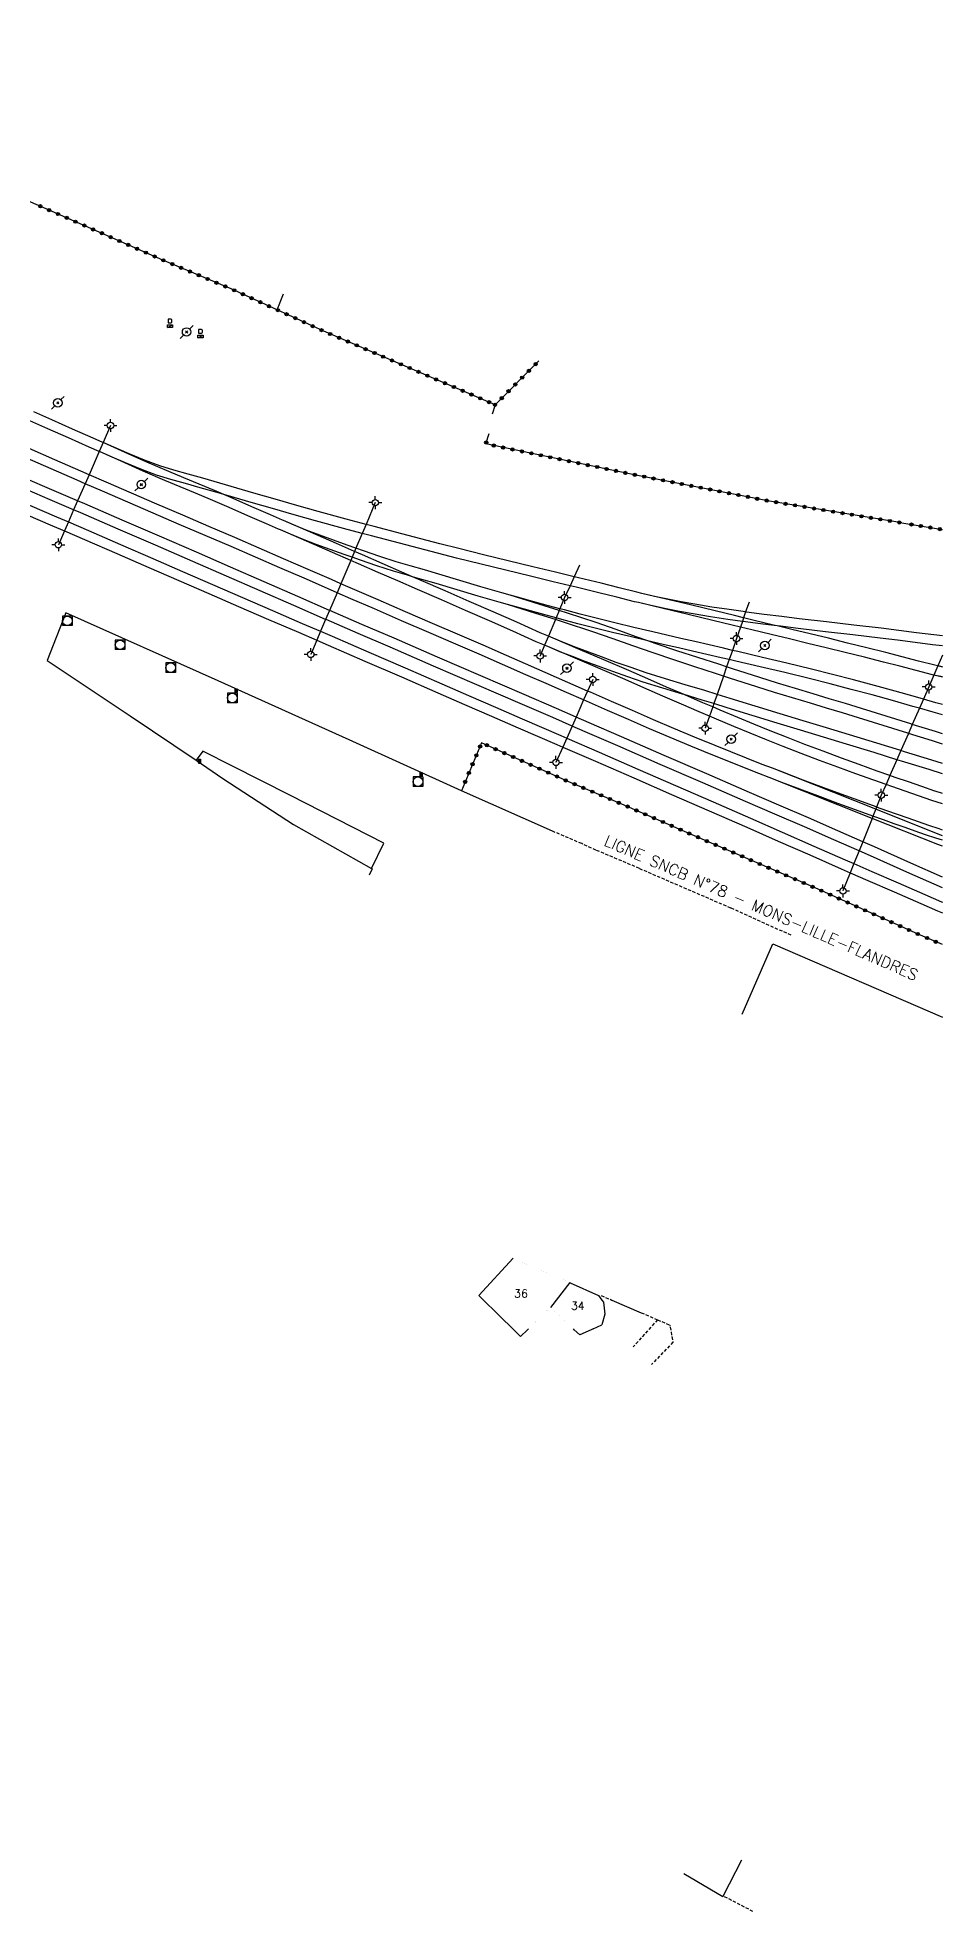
# Model space of a CAD drawing. Header units: millimetres. Extents: x 80000 to 81000, y 145000 to 146000.
# Drawn here: x 80858.6 to 81000, y 145080 to 145372.8 of the extents above; entities that cross this region are included whole.
import ezdxf
from ezdxf.enums import TextEntityAlignment as Align

# ---------------------------------------------------------------- set-up
doc = ezdxf.new("R2010")
doc.units = ezdxf.units.MM
doc.linetypes.add('DASHED', pattern=[0.75, 0.5, -0.25])
doc.layers.get('0').update_dxf_attribs({"linetype": 'CONTINUOUS'})
for name, color, linetype in [('W0006', 2, 'CONTINUOUS'), ('W0014', 7, 'CONTINUOUS'), ('W0017', 7, 'CONTINUOUS'), ('W0101', 7, 'CONTINUOUS'), ('W0104', 1, 'CONTINUOUS'), ('W0112', 1, 'DASHED'), ('W0323', 7, 'CONTINUOUS'), ('W0401', 7, 'CONTINUOUS'), ('W0420', 7, 'CONTINUOUS'), ('W0438', 7, 'CONTINUOUS'), ('W0473', 7, 'CONTINUOUS'), ('W0610', 7, 'CONTINUOUS'), ('W0611', 7, 'CONTINUOUS'), ('W0700', 7, 'CONTINUOUS'), ('W0989', 7, 'CONTINUOUS'), ('W0991', 7, 'CONTINUOUS'), ('W1102', 7, 'CONTINUOUS')]:
    doc.layers.add(name, color=color, linetype=linetype)
doc.styles.get("Standard").update_dxf_attribs({"font": 'romans.shx', "width": 0.85})

# ---------------------------------------------------------------- blocks, each defined once
blk = doc.blocks.new('T610')
for p, q in [((-0.500001, 0), (-1.000002, 0)), ((0, 0.500001), (0, 1.000002)), ((0.500001, 0), (1.000002, 0)), ((0, -0.500001), (0, -1.000002))]:
    blk.add_line(p, q)
blk.add_ellipse((0, 0), major_axis=(-0.353554, 0.353554), ratio=1, start_param=3.926990817, end_param=10.2101761242)
blk = doc.blocks.new('T473')
for p, q in [((-0.166667, 0.166667), (0.166667, -0.166667)), ((-0.166667, -0.166667), (0.166667, 0.166667)), ((0.500001, 0.500001), (1.000002, 1.000002)), ((-1.000002, -1.000002), (-0.500001, -0.500001))]:
    blk.add_line(p, q)
blk.add_ellipse((0, 0), major_axis=(0.471405, 0.471405), ratio=1, start_param=5.4977871438, end_param=11.780972451)
blk = doc.blocks.new('croix')
for p, q in [((-3, 0), (3, 0)), ((0, -3), (0, 3))]:
    blk.add_line(p, q)
blk = doc.blocks.new('T818')
at = {"color": 16, "linetype": 'Continuous', "xscale": 0.0001666666666666667, "yscale": 0.0001666666666666667}
blk.add_blockref('croix', (0, 0), dxfattribs=at)
blk = doc.blocks.new('T438')
for p, q in [((-0.4, 0.2), (0.4, 0.2)), ((-0.4, -0.2), (-0.4, 0.2)), ((0.15, 1.1), (-0.3, 1.1)), ((-0.3, 1.1), (-0.3, 0.5)), ((-0.3, 0.5), (0.15, 0.5)), ((0.3, 0.65), (0.3, 0.95)), ((0.4, 0.2), (0.4, -0.2))]:
    blk.add_line(p, q)
at = {"flags": 128}
for points in [[(-0.4, -0.2), (0.4, 0.2)], [(0.4, -0.2), (-0.4, -0.2)]]:
    blk.add_lwpolyline(points, dxfattribs=at)
for centre, major_axis, start_param, end_param in [((0.15, 0.95), (0.106, -0.106), 0.785398, 2.356194), ((0.15, 0.65), (0.106, 0.106), 3.926991, 5.497787)]:
    blk.add_ellipse(centre, major_axis=major_axis, ratio=1, start_param=start_param, end_param=end_param)
blk = doc.blocks.new('T420')
for p, q in [((0.75, 0.75), (-0.75, 0.75)), ((-0.75, 0.75), (-0.75, -0.75)), ((0.75, 0.75), (0.75, -0.75)), ((0.75, -0.75), (-0.75, -0.75))]:
    blk.add_line(p, q)
blk.add_ellipse((0, 0), major_axis=(-0.53, 0.53), ratio=1, start_param=3.926991, end_param=10.210176)
blk = doc.blocks.new('T401')
for p, q in [((-0.3, 0.3), (0, 0.3)), ((-0.3, -0.25), (-0.3, 0.3)), ((-0.3, 0.15), (0, 0.15)), ((-0.3, 0), (0, 0)), ((0, 0.3), (0, -0.25)), ((-0.3, -0.15), (0, -0.15)), ((-0.3, -0.25), (-0.3, -0.3)), ((-0.3, -0.3), (0, -0.3)), ((0, -0.3), (0, -0.25))]:
    blk.add_line(p, q)
blk = doc.blocks.new('t323o')
at = {"color": 0, "linetype": 'Continuous'}
for radius in [0.25, 0.15]:
    blk.add_circle((0, 0), radius, dxfattribs=at)

msp = doc.modelspace()

# ---------------------------------------------------------------- linework, layer by layer
at = {"layer": 'W0006'}
msp.add_lwpolyline([(80910.79, 145242.92), (80912.73, 145246.89), (80898.15, 145254.3), (80884.42, 145261.25), (80883.39, 145259.83)], dxfattribs=at)
at = {"layer": 'W0014'}
msp.add_lwpolyline([(80948.36, 145175.47), (80952.93, 145173.51)], dxfattribs=at)
at = {"layer": 'W0017'}
for points in [[(80896.05, 145330.19), (80897.04, 145332.73)], [(80939.08, 145248.74), (80924.84, 145255.07), (80907.29, 145263.04), (80886.81, 145272.24), (80863.05, 145282.85), (80860.1, 145275.41), (80873.08, 145266.78), (80883.39, 145259.83), (80887.58, 145257), (80898.62, 145249.8), (80910.79, 145242.92), (80910.91, 145242.85), (80910.42, 145241.87)]]:
    msp.add_lwpolyline(points, dxfattribs=at)
at = {"layer": 'W0101'}
for points in [[(80968.71, 145220.14), (80968.71, 145220.14), (80968.71, 145220.14), (80973.51, 145231.13), (81000, 145219.7)], [(80932.87, 145171), (80930.89, 145172.94), (80927.82, 145175.95), (80927.57, 145176.21), (80932.91, 145182.02)], [(80941.75, 145178.21), (80941.85, 145178.17), (80946.23, 145176.19)], [(80946.23, 145176.19), (80946.78, 145175.49), (80947.03, 145175.17), (80947.24, 145173.28), (80946.77, 145171.6)], [(80932.87, 145171), (80933.01, 145170.86), (80934.07, 145169.82), (80935.15, 145170.86), (80935.29, 145171)], [(80943.32, 145170.06), (80942.46, 145170.86), (80942.32, 145171)]]:
    msp.add_lwpolyline(points, dxfattribs=at)
at = {"layer": 'W0101', "const_width": 0.002}
for points in [[(80932.91, 145182.02), (80941.75, 145178.21)], [(80938.74, 145174.35), (80935.29, 145171)], [(80942.32, 145171), (80938.74, 145174.35)]]:
    msp.add_lwpolyline(points, dxfattribs=at)
at = {"layer": 'W0104'}
msp.add_lwpolyline([(80968.57, 145088), (80965.75, 145082.38), (80965.68, 145082.25), (80959.58, 145085.86), (80959.58, 145085.86)], dxfattribs=at)
at = {"layer": 'W0112'}
for points in [[(80952.64, 145242.93), (80945.85, 145245.8), (80945.85, 145245.8), (80943.63, 145246.81), (80939.08, 145248.74)], [(80952.64, 145242.93), (80966.95, 145236.75), (80976.33, 145232.52)], [(80946.67, 145176.19), (80948.36, 145175.47)], [(80952.93, 145173.51), (80955.47, 145172.41), (80957.39, 145171.59), (80957.43, 145171.39)], [(80955.47, 145172.41), (80954.55, 145171.39)], [(80954.43, 145171.25), (80951.69, 145168.2)], [(80957.45, 145171.25), (80957.89, 145168.89), (80954.52, 145165.4)], [(80970.39, 145079.95), (80965.75, 145082.38)]]:
    msp.add_lwpolyline(points, dxfattribs=at)
at = {"layer": 'W0323'}
for points in [[(80930.09, 145315.38), (80915.68, 145321.57), (80903.34, 145326.86), (80896.05, 145330.19), (80888.87, 145333.47), (80878.16, 145337.98), (80860.42, 145345.8), (80833.27, 145357.59), (80813.2, 145366.32), (80798.55, 145372.76)], [(80936.94, 145322.23), (80930.09, 145315.38), (80929.66, 145313.92)], [(80993.66, 145296.91), (80972.99, 145300.31), (80952.08, 145304.39), (80928.64, 145309.26), (80929.15, 145310.91)], [(80993.66, 145296.91), (81000, 145295.88)], [(80996.2, 145232.66), (80980.1, 145239.88), (80960.9, 145248.18), (80949.91, 145252.98), (80941.62, 145256.46), (80927.99, 145262.54), (80924.84, 145255.07)], [(81000, 145231.02), (80996.2, 145232.66)]]:
    msp.add_lwpolyline(points, dxfattribs=at)
at = {"layer": 'W0611'}
for points in [[(80870.01, 145312.13), (80868.84, 145309.47), (80868.23, 145308.07), (80866.65, 145304.45), (80866.03, 145303.04), (80864.86, 145300.37), (80864.25, 145298.96), (80863.42, 145297.07), (80862.81, 145295.67), (80861.86, 145293.5)], [(80911.38, 145300.08), (80909.94, 145296.68), (80909.33, 145295.26), (80908.35, 145292.96), (80908.14, 145292.47), (80907.75, 145291.55), (80907.54, 145291.06), (80906, 145287.42), (80905.4, 145286.01), (80904.22, 145283.25), (80903.62, 145281.84), (80902.83, 145279.98), (80902.23, 145278.57), (80901.29, 145276.36)], [(80943.29, 145290.33), (80942.45, 145288.51), (80941.8, 145287.09), (80940.96, 145285.27), (80940.22, 145283.5), (80940.1, 145283.23), (80939.62, 145282.08), (80939.51, 145281.81), (80938.42, 145279.21), (80937.83, 145277.8), (80937.13, 145276.12)], [(80969.77, 145284.53), (80969.24, 145283), (80968.93, 145282.09), (80968.73, 145281.52), (80968.43, 145280.64), (80967.81, 145278.84), (80967.17, 145277), (80966.66, 145275.55), (80966.27, 145274.42), (80965.76, 145272.98), (80964.77, 145270.13), (80964.27, 145268.68), (80964.09, 145268.17), (80963.58, 145266.72), (80962.92, 145264.83)], [(81000, 145276.27), (80999.26, 145274.57), (80999.26, 145274.56), (80998.64, 145273.14), (80997.84, 145271.28), (80997.01, 145269.38), (80996.39, 145267.96), (80995.28, 145265.44), (80994.67, 145264.03), (80993.49, 145261.33), (80992.87, 145259.92), (80991.78, 145257.45), (80991.17, 145256.04), (80990.44, 145254.38), (80989.7, 145252.52), (80989.56, 145252.17), (80989.13, 145251.1), (80988.99, 145250.75), (80987.53, 145247.1), (80986.96, 145245.68), (80986.16, 145243.68), (80985.59, 145242.26), (80984.45, 145239.41)], [(80945.35, 145272.45), (80944.55, 145270.65), (80943.93, 145269.25), (80942.75, 145266.58), (80942.13, 145265.18), (80941.29, 145263.27), (80940.67, 145261.88), (80939.61, 145259.5)]]:
    msp.add_lwpolyline(points, dxfattribs=at)
at = {"layer": 'W0700'}
for points in [[(80998.46, 145277.89), (80995.72, 145278.24), (80992.99, 145278.59), (80990.25, 145278.93), (80985.98, 145279.43), (80981.7, 145279.92), (80977.43, 145280.42), (80974.68, 145280.76), (80974.18, 145280.82), (80971.94, 145281.1), (80969.2, 145281.46), (80968.73, 145281.52), (80966.47, 145281.84), (80963.74, 145282.25), (80961.02, 145282.7), (80958.91, 145283.08), (80956.8, 145283.5), (80954.69, 145283.94), (80952.48, 145284.46), (80951.9, 145284.59), (80949.11, 145285.3), (80946.32, 145286.01), (80942.75, 145286.86), (80941.8, 145287.09), (80939.18, 145287.71), (80935.61, 145288.57), (80931.76, 145289.52), (80927.91, 145290.47), (80924.06, 145291.43), (80921.09, 145292.19), (80918.12, 145292.95), (80915.16, 145293.73), (80910.79, 145294.87), (80909.33, 145295.26), (80906.42, 145296.04), (80902.06, 145297.23), (80898.7, 145298.17), (80895.33, 145299.14), (80891.97, 145300.11), (80889.32, 145300.88), (80887.7, 145301.35), (80886.67, 145301.65), (80884.01, 145302.42), (80881.74, 145303.05), (80879.46, 145303.69), (80877.2, 145304.39), (80874.75, 145305.31), (80872.33, 145306.32), (80869.91, 145307.35), (80868.27, 145308.06), (80868.23, 145308.07), (80866.68, 145308.75), (80863.46, 145310.19), (80860.23, 145311.62), (80857.4, 145312.84)], [(80998.64, 145279.41), (80995.91, 145279.76), (80993.18, 145280.11), (80990.43, 145280.45), (80986.15, 145280.95), (80981.88, 145281.44), (80977.61, 145281.94), (80974.87, 145282.27), (80972.13, 145282.61), (80969.4, 145282.98), (80969.24, 145283), (80966.69, 145283.36), (80963.98, 145283.76), (80961.28, 145284.21), (80959.19, 145284.59), (80957.1, 145285), (80955.02, 145285.43), (80953.03, 145285.9), (80952.26, 145286.08), (80949.49, 145286.79), (80946.69, 145287.49), (80943.11, 145288.35), (80942.45, 145288.51), (80939.54, 145289.2), (80935.97, 145290.06), (80932.12, 145291), (80928.28, 145291.95), (80924.44, 145292.91), (80921.47, 145293.67), (80918.51, 145294.43), (80915.55, 145295.2), (80911.18, 145296.35), (80909.94, 145296.68), (80906.82, 145297.52), (80902.47, 145298.7), (80899.11, 145299.65), (80895.76, 145300.61), (80892.4, 145301.58), (80889.75, 145302.35), (80887.09, 145303.12), (80884.43, 145303.89), (80882.15, 145304.53), (80879.89, 145305.16), (80877.7, 145305.84), (80875.31, 145306.73), (80872.92, 145307.73), (80870.52, 145308.75), (80868.84, 145309.47), (80868.82, 145309.49), (80867.29, 145310.15), (80864.08, 145311.58), (80860.84, 145313.02), (80858.01, 145314.25)], [(80998.98, 145268.82), (80997.01, 145269.38), (80995.79, 145269.73), (80992.6, 145270.63), (80989.39, 145271.52), (80986.11, 145272.39), (80982.82, 145273.24), (80979.53, 145274.08), (80975.7, 145275.01), (80971.86, 145275.91), (80968.03, 145276.8), (80967.17, 145277), (80965.78, 145277.32), (80963.53, 145277.84), (80961.29, 145278.36), (80959.1, 145278.86), (80956.92, 145279.38), (80954.73, 145279.89), (80951.78, 145280.59), (80948.82, 145281.29), (80945.88, 145282.02), (80943.41, 145282.66), (80940.93, 145283.31), (80940.22, 145283.5), (80938.45, 145283.97), (80936.01, 145284.64), (80933.58, 145285.3), (80932.45, 145285.62), (80931.16, 145285.99), (80927.88, 145286.95), (80924.6, 145287.94), (80921.3, 145288.92), (80919.06, 145289.57), (80916.84, 145290.2), (80914.65, 145290.85), (80912.1, 145291.67), (80909.55, 145292.54), (80908.35, 145292.96), (80907, 145293.43), (80904.84, 145294.2), (80902.69, 145294.99), (80900.56, 145295.8), (80898.71, 145296.56), (80897.05, 145297.27), (80896.86, 145297.36), (80895, 145298.16), (80892.09, 145299.42), (80889.18, 145300.71), (80887.7, 145301.35), (80886.24, 145301.98), (80883.85, 145302.98), (80881.48, 145303.95), (80879.12, 145304.94), (80875.71, 145306.42), (80872.3, 145307.94), (80868.84, 145309.47), (80868.82, 145309.49)], [(80998.96, 145247.64), (80997.35, 145248.2), (80995.74, 145248.76), (80994.14, 145249.32), (80992.46, 145249.91), (80990.79, 145250.51), (80989.13, 145251.1), (80989.11, 145251.11), (80986.38, 145252.1), (80983.64, 145253.09), (80980.92, 145254.1), (80977.7, 145255.3), (80974.49, 145256.52), (80972.91, 145257.13), (80971.28, 145257.76), (80968.81, 145258.74), (80966.34, 145259.72), (80963.88, 145260.72), (80960.66, 145262.05), (80957.45, 145263.39), (80954.24, 145264.76), (80950.95, 145266.18), (80947.67, 145267.61), (80944.39, 145269.05), (80943.93, 145269.25), (80941.23, 145270.43), (80938.07, 145271.81), (80934.92, 145273.18), (80931.27, 145274.78), (80927.62, 145276.39), (80923.97, 145277.98), (80919.73, 145279.81), (80915.48, 145281.64), (80911.24, 145283.47), (80907.58, 145285.06), (80905.4, 145286.01), (80903.92, 145286.66), (80900.26, 145288.26), (80896.45, 145289.91), (80892.65, 145291.57), (80888.85, 145293.21), (80884.79, 145294.96), (80880.73, 145296.69), (80876.66, 145298.44), (80872.7, 145300.15), (80868.74, 145301.87), (80866.03, 145303.04), (80864.78, 145303.59), (80860.72, 145305.36), (80856.67, 145307.13)], [(80999.46, 145249.09), (80997.85, 145249.65), (80996.25, 145250.2), (80994.65, 145250.76), (80992.97, 145251.36), (80991.3, 145251.95), (80989.7, 145252.52), (80989.63, 145252.55), (80986.9, 145253.54), (80984.17, 145254.53), (80981.45, 145255.53), (80978.24, 145256.73), (80975.04, 145257.95), (80973.45, 145258.57), (80971.84, 145259.19), (80969.38, 145260.16), (80966.91, 145261.14), (80964.46, 145262.14), (80961.25, 145263.46), (80958.04, 145264.8), (80954.84, 145266.16), (80951.56, 145267.58), (80948.28, 145269.01), (80945, 145270.45), (80944.55, 145270.65), (80934.85, 145274.89), (80931.88, 145276.18), (80928.23, 145277.79), (80924.57, 145279.38), (80920.33, 145281.22), (80916.09, 145283.04), (80911.85, 145284.87), (80908.19, 145286.46), (80906, 145287.42), (80904.53, 145288.06), (80900.87, 145289.66), (80897.06, 145291.32), (80893.26, 145292.97), (80889.45, 145294.62), (80885.39, 145296.36), (80881.33, 145298.1), (80877.27, 145299.84), (80873.31, 145301.55), (80869.35, 145303.27), (80866.65, 145304.45), (80865.39, 145304.99), (80861.33, 145306.76), (80857.28, 145308.53)], [(80998.56, 145267.35), (80996.39, 145267.96), (80995.37, 145268.25), (80992.18, 145269.16), (80988.99, 145270.04), (80985.72, 145270.91), (80982.44, 145271.76), (80979.16, 145272.59), (80975.34, 145273.52), (80971.51, 145274.42), (80967.69, 145275.31), (80966.66, 145275.55), (80965.44, 145275.83), (80963.19, 145276.35), (80960.94, 145276.87), (80958.76, 145277.38), (80956.57, 145277.89), (80954.38, 145278.4), (80953.97, 145278.5), (80951.42, 145279.1), (80948.46, 145279.8), (80945.51, 145280.54), (80943.02, 145281.17), (80940.54, 145281.83), (80939.62, 145282.08), (80938.05, 145282.5), (80935.61, 145283.16), (80933.17, 145283.83), (80932.02, 145284.15), (80930.73, 145284.52), (80927.44, 145285.48), (80924.15, 145286.47), (80920.87, 145287.46), (80918.64, 145288.09), (80917.18, 145288.51), (80916.41, 145288.73), (80914.2, 145289.39), (80911.62, 145290.22), (80909.05, 145291.09), (80907.75, 145291.55), (80906.49, 145291.99), (80904.32, 145292.76), (80902.15, 145293.55), (80900, 145294.38), (80898.12, 145295.15), (80896.57, 145295.82), (80896.26, 145295.95), (80894.39, 145296.75), (80891.48, 145298.02), (80888.56, 145299.31), (80885.64, 145300.57), (80883.27, 145301.56), (80880.89, 145302.54), (80878.52, 145303.53), (80875.09, 145305.02), (80871.68, 145306.54), (80868.27, 145308.06)], [(81000, 145241.56), (80995.05, 145243.76), (80989.36, 145246.29), (80987.53, 145247.1), (80983.66, 145248.81), (80979.04, 145250.81), (80974.43, 145252.8), (80969.82, 145254.8), (80963.17, 145257.69), (80956.52, 145260.59), (80949.87, 145263.49), (80944.79, 145265.69), (80942.75, 145266.58), (80939.71, 145267.9), (80934.63, 145270.1), (80927.86, 145273.03), (80921.08, 145275.96), (80914.31, 145278.88), (80909.3, 145281.05), (80904.29, 145283.22), (80904.22, 145283.25), (80899.28, 145285.4), (80894.01, 145287.7), (80888.75, 145290.01), (80883.47, 145292.32), (80877.65, 145294.84), (80871.82, 145297.36), (80866, 145299.88), (80864.86, 145300.37), (80861.19, 145301.95), (80856.38, 145304.02)], [(81000, 145239.89), (80994.43, 145242.36), (80988.74, 145244.89), (80986.96, 145245.68), (80983.04, 145247.41), (80978.44, 145249.41), (80973.82, 145251.4), (80969.21, 145253.39), (80962.56, 145256.29), (80955.91, 145259.19), (80949.26, 145262.08), (80944.18, 145264.29), (80942.13, 145265.18), (80939.1, 145266.49), (80934.02, 145268.7), (80927.25, 145271.63), (80920.48, 145274.55), (80913.7, 145277.48), (80908.69, 145279.65), (80903.68, 145281.82), (80903.62, 145281.84), (80898.67, 145283.99), (80893.4, 145286.3), (80888.13, 145288.61), (80882.86, 145290.91), (80877.04, 145293.44), (80871.22, 145295.96), (80865.39, 145298.47), (80864.25, 145298.96), (80860.59, 145300.54), (80855.78, 145302.61)], [(80856.73, 145298.29), (80860.95, 145296.47), (80862.81, 145295.67), (80865.97, 145294.3), (80870.98, 145292.14), (80875.99, 145289.97), (80880.67, 145287.93), (80885.35, 145285.9), (80890.03, 145283.86), (80894.7, 145281.84), (80899.37, 145279.82), (80902.23, 145278.57), (80904.04, 145277.79), (80909.74, 145275.33), (80915.45, 145272.86), (80921.15, 145270.38), (80925.34, 145268.55), (80929.53, 145266.72), (80933.71, 145264.89), (80939.74, 145262.28), (80940.67, 145261.88), (80945.76, 145259.67), (80951.79, 145257.06), (80957.66, 145254.5), (80963.54, 145251.94), (80969.41, 145249.37), (80974.34, 145247.2), (80979.26, 145245.03), (80984.19, 145242.87), (80985.59, 145242.26), (80988.32, 145241.06), (80992.46, 145239.26), (80996.61, 145237.46)], [(80857.33, 145299.69), (80861.56, 145297.87), (80863.42, 145297.07), (80866.57, 145295.71), (80871.59, 145293.54), (80876.6, 145291.37), (80881.28, 145289.34), (80885.96, 145287.3), (80890.64, 145285.27), (80895.3, 145283.24), (80899.97, 145281.22), (80902.83, 145279.98), (80904.64, 145279.2), (80910.35, 145276.73), (80916.05, 145274.26), (80921.76, 145271.79), (80925.95, 145269.96), (80930.14, 145268.12), (80934.33, 145266.29), (80940.35, 145263.68), (80941.29, 145263.27), (80946.37, 145261.07), (80952.4, 145258.46), (80958.27, 145255.9), (80964.15, 145253.34), (80970.02, 145250.77), (80974.95, 145248.6), (80979.88, 145246.43), (80984.8, 145244.27), (80986.16, 145243.68), (80988.94, 145242.46), (80993.08, 145240.66), (80997.22, 145238.86)], [(80997.89, 145258.37), (80993.6, 145259.7), (80992.87, 145259.92), (80989.31, 145261.03), (80985.02, 145262.35), (80981.4, 145263.44), (80977.79, 145264.53), (80974.18, 145265.62), (80970.26, 145266.83), (80966.35, 145268.04), (80964.27, 145268.68), (80962.43, 145269.24), (80959.64, 145270.08), (80959.36, 145270.17), (80956.28, 145271.08), (80953.22, 145272.05), (80950.86, 145272.85), (80948.51, 145273.68), (80946.18, 145274.53), (80944.18, 145275.27), (80942.2, 145276.02), (80940.22, 145276.79), (80938.68, 145277.44), (80937.83, 145277.8), (80936.53, 145278.35), (80932.87, 145279.99), (80929.21, 145281.62), (80925.46, 145283.25), (80921.7, 145284.87), (80917.95, 145286.5), (80914.89, 145287.84), (80911.84, 145289.18), (80908.78, 145290.52), (80907.54, 145291.06), (80904.71, 145292.29), (80900.64, 145294.05), (80896.57, 145295.82)], [(80998.34, 145259.83), (80994.05, 145261.16), (80993.49, 145261.33), (80989.76, 145262.49), (80985.46, 145263.81), (80981.85, 145264.9), (80978.23, 145265.99), (80974.63, 145267.09), (80970.71, 145268.29), (80966.8, 145269.5), (80964.77, 145270.13), (80962.88, 145270.71), (80959.8, 145271.63), (80956.73, 145272.55), (80953.69, 145273.5), (80951.36, 145274.3), (80949.03, 145275.12), (80946.7, 145275.97), (80944.72, 145276.7), (80942.75, 145277.44), (80940.8, 145278.21), (80939.19, 145278.88), (80938.42, 145279.21), (80937.14, 145279.75), (80933.49, 145281.38), (80929.82, 145283.02), (80926.06, 145284.65), (80922.31, 145286.28), (80918.56, 145287.9), (80917.18, 145288.51), (80915.51, 145289.24), (80912.45, 145290.59), (80909.39, 145291.92), (80908.14, 145292.47), (80905.32, 145293.7), (80901.25, 145295.46), (80897.05, 145297.27)], [(80998.45, 145262.84), (80994.67, 145264.03), (80994.6, 145264.06), (80990.74, 145265.28), (80986.89, 145266.48), (80984.38, 145267.23), (80981.87, 145267.98), (80979.36, 145268.73), (80976.57, 145269.58), (80973.77, 145270.43), (80970.99, 145271.3), (80968.84, 145271.98), (80966.7, 145272.67), (80965.76, 145272.98), (80964.55, 145273.37), (80961.29, 145274.43), (80958.03, 145275.5), (80954.78, 145276.59), (80951.64, 145277.69), (80948.52, 145278.81), (80945.38, 145279.91), (80940.94, 145281.36), (80939.51, 145281.81), (80936.48, 145282.76), (80932.02, 145284.15)], [(80998.91, 145264.3), (80998.89, 145264.3), (80995.28, 145265.44), (80995.06, 145265.52), (80991.2, 145266.74), (80987.34, 145267.94), (80984.82, 145268.7), (80982.31, 145269.45), (80979.8, 145270.2), (80977.01, 145271.04), (80974.23, 145271.9), (80971.45, 145272.76), (80969.31, 145273.44), (80967.17, 145274.13), (80966.27, 145274.42), (80965.03, 145274.82), (80961.77, 145275.88), (80958.51, 145276.95), (80955.28, 145278.04), (80953.97, 145278.5), (80952.16, 145279.13), (80949.03, 145280.26), (80945.87, 145281.36), (80941.41, 145282.82), (80940.1, 145283.23), (80936.94, 145284.22), (80932.45, 145285.62)], [(80998.43, 145273.19), (80995.88, 145273.85), (80993.33, 145274.52), (80990.78, 145275.17), (80987.8, 145275.92), (80984.81, 145276.66), (80981.83, 145277.4), (80978.97, 145278.09), (80976.1, 145278.78), (80973.24, 145279.47), (80970.2, 145280.21), (80968.43, 145280.64), (80967.16, 145280.94), (80964.12, 145281.68), (80960.24, 145282.61), (80956.36, 145283.53), (80952.48, 145284.46)], [(80998.82, 145274.67), (80996.27, 145275.33), (80993.71, 145276), (80991.16, 145276.65), (80988.17, 145277.4), (80985.18, 145278.15), (80982.19, 145278.88), (80979.32, 145279.58), (80976.46, 145280.27), (80974.18, 145280.82), (80973.6, 145280.96), (80970.56, 145281.69), (80968.93, 145282.09), (80967.52, 145282.43), (80964.48, 145283.17), (80960.6, 145284.09), (80956.63, 145285.04), (80953.03, 145285.9)], [(80998.33, 145253.56), (80996.25, 145254.28), (80994.17, 145254.99), (80992.1, 145255.71), (80991.17, 145256.04), (80989.28, 145256.71), (80986.47, 145257.71), (80983.67, 145258.73), (80980.8, 145259.8), (80977.94, 145260.88), (80975.08, 145261.99), (80972.52, 145263.01), (80969.96, 145264.05), (80967.41, 145265.11), (80964.68, 145266.26), (80963.58, 145266.72), (80961.96, 145267.42), (80959.24, 145268.58), (80956.29, 145269.86), (80953.35, 145271.15), (80950.4, 145272.43), (80946.5, 145274.1), (80942.59, 145275.77), (80938.68, 145277.44)], [(80998.83, 145255.01), (80998.79, 145255.02), (80996.75, 145255.72), (80994.67, 145256.44), (80992.6, 145257.16), (80991.78, 145257.45), (80989.79, 145258.15), (80986.99, 145259.15), (80984.2, 145260.17), (80981.34, 145261.23), (80978.48, 145262.31), (80975.64, 145263.42), (80973.09, 145264.43), (80970.54, 145265.47), (80968, 145266.52), (80965.28, 145267.66), (80964.09, 145268.17), (80962.56, 145268.82), (80959.85, 145269.99), (80959.64, 145270.08), (80956.9, 145271.27), (80953.96, 145272.55), (80951.01, 145273.83), (80947.1, 145275.51), (80943.39, 145277.09), (80939.19, 145278.88)], [(81000, 145277.71), (80998.46, 145277.89)], [(81000, 145279.25), (80998.64, 145279.41)], [(81000, 145274.41), (80999.26, 145274.57), (80998.82, 145274.67)], [(81000, 145274.37), (80999.26, 145274.56), (80998.82, 145274.67)], [(81000, 145272.84), (80998.64, 145273.14), (80998.43, 145273.19)], [(81000, 145272.8), (80998.64, 145273.14), (80998.43, 145273.19)], [(81000, 145268.53), (80998.98, 145268.82)], [(81000, 145266.94), (80998.56, 145267.35)], [(81000, 145262.36), (80998.45, 145262.84)], [(81000, 145263.96), (80998.91, 145264.3), (80998.89, 145264.3)], [(81000, 145259.32), (80998.34, 145259.83)], [(80999.29, 145246.67), (80988.99, 145250.75), (80972.91, 145257.13)], [(80999.85, 145248.09), (80989.56, 145252.17), (80973.45, 145258.57)], [(81000, 145257.71), (80997.89, 145258.37)], [(81000, 145254.64), (80998.83, 145255.01), (80998.79, 145255.02)], [(81000, 145253.04), (80998.33, 145253.56)], [(81000, 145248.92), (80999.46, 145249.09)], [(81000, 145248.03), (80999.85, 145248.09)], [(81000, 145247.32), (80998.96, 145247.64)], [(81000, 145246.39), (80999.29, 145246.67)], [(80996.61, 145237.46), (80999.24, 145236.31), (81000, 145235.98)], [(80997.22, 145238.86), (80999.85, 145237.72), (81000, 145237.65)]]:
    msp.add_lwpolyline(points, dxfattribs=at)
at = {"layer": 'W1102'}
for points in [[(80941.75, 145178.21), (80938.74, 145174.35)], [(80945.42, 145171), (80945.11, 145170.86), (80943.32, 145170.06)], [(80945.42, 145171), (80946.77, 145171.6)]]:
    msp.add_lwpolyline(points, dxfattribs=at)

# ---------------------------------------------------------------- block references
at = {"layer": 'W0323'}
for p, rotation in [((80859.05, 145346.39), 156.5195696601646), ((80860.43, 145345.79), 156.2331901116593), ((80861.8, 145345.19), 156.2331901116593), ((80863.17, 145344.58), 156.2331901116593), ((80864.54, 145343.98), 156.2331901116593), ((80865.92, 145343.38), 156.2331901116593), ((80867.29, 145342.77), 156.2331901116593), ((80868.66, 145342.17), 156.2331901116593), ((80870.04, 145341.56), 156.2331901116593), ((80871.41, 145340.96), 156.2331901116593), ((80872.78, 145340.35), 156.2331901116593), ((80874.15, 145339.75), 156.2331901116593), ((80875.53, 145339.14), 156.2331901116593), ((80876.9, 145338.54), 156.2331901116593), ((80878.27, 145337.94), 157.1574964621234), ((80879.66, 145337.35), 157.1574964621234), ((80881.04, 145336.77), 157.1574964621234), ((80882.42, 145336.19), 157.1574964621234), ((80883.8, 145335.61), 157.1574964621234), ((80885.18, 145335.02), 157.1574964621234), ((80886.57, 145334.44), 157.1574964621234), ((80887.95, 145333.86), 157.1574964621234), ((80889.33, 145333.26), 155.4358478220672), ((80890.69, 145332.64), 155.4358478220672), ((80892.05, 145332.02), 155.4358478220672), ((80893.42, 145331.39), 155.4358478220672), ((80894.78, 145330.77), 155.4358478220672), ((80896.15, 145330.15), 155.4300426242359), ((80897.51, 145329.52), 155.4300426242359), ((80898.88, 145328.9), 155.4300426242359), ((80900.24, 145328.28), 155.4300426242359), ((80901.6, 145327.65), 155.4300426242359), ((80902.97, 145327.03), 155.4300426242359), ((80904.34, 145326.43), 156.7902084035734), ((80905.72, 145325.84), 156.7902084035734), ((80907.1, 145325.25), 156.7902084035734), ((80908.48, 145324.65), 156.7902084035734), ((80909.86, 145324.06), 156.7902084035734), ((80911.24, 145323.47), 156.7902084035734), ((80912.61, 145322.88), 156.7902084035734), ((80913.99, 145322.29), 156.7902084035734), ((80915.37, 145321.7), 156.7902084035734), ((80916.75, 145321.11), 156.7750233686162), ((80936.44, 145321.73), 225.006150255376), ((80918.13, 145320.52), 156.7750233686162), ((80919.51, 145319.92), 156.7750233686162), ((80920.89, 145319.33), 156.7750233686162), ((80922.26, 145318.74), 156.7750233686162), ((80923.64, 145318.15), 156.7750233686162), ((80933.26, 145318.55), 225.006150255376), ((80934.32, 145319.61), 225.006150255376), ((80935.38, 145320.67), 225.006150255376), ((80925.02, 145317.56), 156.7750233686162), ((80926.4, 145316.97), 156.7750233686162), ((80927.78, 145316.37), 156.7750233686162), ((80929.16, 145315.78), 156.7750233686162), ((80930.09, 145315.36), 253.5383468549921), ((80931.14, 145316.42), 225.006150255376), ((80932.2, 145317.49), 225.006150255376), ((80928.71, 145309.48), 72.82179539509495), ((80929.89, 145309), 168.2760376873624), ((80931.35, 145308.69), 168.2760376873624), ((80932.82, 145308.39), 168.2760376873624), ((80934.29, 145308.08), 168.2760376873624), ((80935.76, 145307.78), 168.2760376873624), ((80937.23, 145307.48), 168.2760376873624), ((80938.7, 145307.17), 168.2760376873624), ((80940.17, 145306.87), 168.2760376873624), ((80941.63, 145306.56), 168.2760376873624), ((80943.1, 145306.26), 168.2760376873624), ((80944.57, 145305.95), 168.2760376873624), ((80946.04, 145305.65), 168.2760376873624), ((80947.51, 145305.34), 168.2760376873624), ((80948.98, 145305.04), 168.2760376873624), ((80950.45, 145304.73), 168.2760376873624), ((80951.92, 145304.43), 168.2760376873624), ((80953.39, 145304.14), 168.9642735182336), ((80954.86, 145303.85), 168.9642735182336), ((80956.33, 145303.56), 168.9642735182336), ((80957.8, 145303.28), 168.9642735182336), ((80959.28, 145302.99), 168.9642735182336), ((80960.75, 145302.7), 168.9642735182336), ((80962.22, 145302.42), 168.9642735182336), ((80963.69, 145302.13), 168.9642735182336), ((80965.17, 145301.84), 168.9642735182336), ((80966.64, 145301.55), 168.9642735182336), ((80968.11, 145301.27), 168.9642735182336), ((80969.58, 145300.98), 168.9642735182336), ((80971.05, 145300.69), 168.9642735182336), ((80972.53, 145300.41), 168.9642735182336), ((80974, 145300.15), 170.6456233662082), ((80975.48, 145299.9), 170.6456233662082), ((80976.96, 145299.66), 170.6456233662082), ((80978.44, 145299.42), 170.6456233662082), ((80979.92, 145299.17), 170.6456233662082), ((80981.4, 145298.93), 170.6456233662082), ((80982.89, 145298.68), 170.6456233662082), ((80984.37, 145298.44), 170.6456233662082), ((80985.85, 145298.2), 170.6456233662082), ((80987.33, 145297.95), 170.6456233662082), ((80988.81, 145297.71), 170.6456233662082), ((80990.29, 145297.47), 170.6456233662082), ((80991.77, 145297.22), 170.6456233662082), ((80993.25, 145296.98), 170.6456233662082), ((80995.14, 145296.67), 350.8126638375191), ((80996.62, 145296.43), 350.8126638375191), ((80998.1, 145296.19), 350.8126638375191), ((80999.58, 145295.95), 350.8126638375191), ((80928.8, 145262.18), 155.989583363659), ((80927.17, 145260.6), 247.1474940168613), ((80927.75, 145261.98), 247.1474940168613), ((80930.17, 145261.56), 155.989583363659), ((80931.54, 145260.95), 155.989583363659), ((80932.91, 145260.34), 155.989583363659), ((80934.28, 145259.73), 155.989583363659), ((80925.42, 145256.45), 247.1474940168613), ((80926, 145257.83), 247.1474940168613), ((80926.58, 145259.21), 247.1474940168613), ((80935.65, 145259.12), 155.989583363659), ((80937.02, 145258.51), 155.989583363659), ((80938.39, 145257.9), 155.989583363659), ((80939.76, 145257.29), 155.989583363659), ((80941.13, 145256.68), 155.989583363659), ((80942.51, 145256.09), 157.2167710695386), ((80943.89, 145255.51), 157.2167710695386), ((80945.28, 145254.93), 157.2167710695386), ((80946.66, 145254.35), 157.2167710695386), ((80948.04, 145253.77), 157.2167710695386), ((80949.42, 145253.19), 157.2167710695386), ((80950.8, 145252.59), 156.4195644987195), ((80952.18, 145251.99), 156.4195644987195), ((80953.55, 145251.39), 156.4195644987195), ((80954.93, 145250.79), 156.4195644987195), ((80956.3, 145250.19), 156.4195644987195), ((80957.68, 145249.59), 156.4195644987195), ((80959.05, 145248.99), 156.4195644987195), ((80960.43, 145248.39), 156.4195644987195), ((80961.8, 145247.8), 156.6100910154427), ((80963.18, 145247.2), 156.6100910154427), ((80964.55, 145246.6), 156.6100910154427), ((80965.93, 145246.01), 156.6100910154427), ((80967.31, 145245.41), 156.6100910154427), ((80968.69, 145244.82), 156.6100910154427), ((80970.06, 145244.22), 156.6100910154427), ((80971.44, 145243.63), 156.6100910154427), ((80972.82, 145243.03), 156.6100910154427), ((80974.19, 145242.44), 156.6100910154427), ((80975.57, 145241.84), 156.6100910154427), ((80976.95, 145241.25), 156.6100910154427), ((80978.32, 145240.65), 156.6100910154427), ((80979.7, 145240.05), 156.6100910154427), ((80981.07, 145239.45), 155.8396388003363), ((80982.44, 145238.83), 155.8396388003363), ((80983.81, 145238.22), 155.8396388003363), ((80985.18, 145237.6), 155.8396388003363), ((80986.54, 145236.99), 155.8396388003363), ((80987.91, 145236.38), 155.8396388003363), ((80989.28, 145235.76), 155.8396388003363), ((80990.65, 145235.15), 155.8396388003363), ((80992.02, 145234.53), 155.8396388003363), ((80993.39, 145233.92), 155.8396388003363), ((80994.76, 145233.31), 155.8396388003363), ((80996.12, 145232.69), 155.8396388003363), ((80997.58, 145232.06), 156.6158834680465), ((80998.95, 145231.47), 156.6158834680465)]:
    msp.add_blockref('t323o', p, dxfattribs=dict(at, rotation=rotation))
at = {"layer": 'W0401'}
for p in [(80889.8, 145270.68), (80884.08, 145259.7), (80918.71, 145257.61)]:
    msp.add_blockref('T401', p, dxfattribs=at)
at = {"layer": 'W0420'}
for p in [(80863.27, 145281.61), (80871.51, 145277.86), (80879.4, 145274.29), (80889.04, 145269.56), (80918.04, 145256.48)]:
    msp.add_blockref('T420', p, dxfattribs=at)
at = {"layer": 'W0438'}
for p in [(80879.31, 145327.66), (80884.06, 145326.05)]:
    msp.add_blockref('T438', p, dxfattribs=at)
at = {"layer": 'W0473'}
for p in [(80881.9, 145326.75), (80861.77, 145315.68), (80874.82, 145302.9), (80972.24, 145277.75), (80941.32, 145274.21), (80966.99, 145263.13)]:
    msp.add_blockref('T473', p, dxfattribs=at)
at = {"layer": 'W0610'}
for p in [(80870.01, 145312.13), (80911.38, 145300.08), (80861.86, 145293.5), (80940.96, 145285.27), (80901.29, 145276.36), (80967.81, 145278.84), (80937.13, 145276.12), (80945.35, 145272.45), (80997.84, 145271.28), (80962.92, 145264.83), (80939.61, 145259.5), (80990.44, 145254.38), (80984.45, 145239.41)]:
    msp.add_blockref('T610', p, dxfattribs=at)
at = {"layer": 'W0611'}
for p, rotation in [((80868.84, 145309.47), 156.3834821243224), ((80870.01, 145312.13), 156.3728816707305), ((80868.23, 145308.07), 156.3756000860202), ((80866.65, 145304.45), 156.3834821243224), ((80866.03, 145303.04), 156.373988161376), ((80864.25, 145298.96), 156.3722123121918), ((80864.86, 145300.37), 156.3834821243224), ((80911.38, 145300.08), 156.9520407312126), ((80862.81, 145295.67), 156.3747941236981), ((80863.42, 145297.07), 156.3834821243224), ((80909.33, 145295.26), 156.9608106941069), ((80909.94, 145296.68), 156.9523275991577), ((80861.86, 145293.5), 156.3747941236981), ((80908.14, 145292.47), 156.9520680519692), ((80908.35, 145292.96), 156.9423965041045), ((80907.54, 145291.06), 156.9555104673109), ((80907.75, 145291.55), 156.9571360523334), ((80943.29, 145290.33), 155.2388380420766), ((80905.4, 145286.01), 156.9516855613757), ((80906, 145287.42), 156.9538302407751), ((80941.8, 145287.09), 155.230819399991), ((80942.45, 145288.51), 155.2248634750348), ((80904.22, 145283.25), 156.9538302407751), ((80940.1, 145283.23), 157.2668304896801), ((80940.22, 145283.5), 157.2034736549391), ((80940.96, 145285.27), 157.2695215842131), ((80969.24, 145283), 160.9433164142229), ((80969.77, 145284.53), 160.983614530326), ((80903.62, 145281.84), 156.9464809572282), ((80939.51, 145281.81), 157.2581015079208), ((80939.62, 145282.08), 157.395265366833), ((80968.43, 145280.64), 160.9921112856534), ((80968.73, 145281.52), 160.9286724886424), ((80968.93, 145282.09), 161.0494302331682), ((80902.23, 145278.57), 156.9482294856557), ((80902.83, 145279.98), 156.9736514497465), ((80937.83, 145277.8), 157.27341479204), ((80938.42, 145279.21), 157.2735377354451), ((80967.81, 145278.84), 160.7932161770227), ((80901.29, 145276.36), 156.9482294856557), ((80937.13, 145276.12), 157.27341479204), ((80966.27, 145274.42), 160.7717967037855), ((80966.66, 145275.55), 160.8052099892052), ((80967.17, 145277), 160.7644200994819), ((80999.26, 145274.57), 155.2248634750348), ((80999.26, 145274.56), 156.5679108922911), ((80945.35, 145272.45), 156.102488141868), ((80965.76, 145272.98), 160.7789137609007), ((80997.84, 145271.28), 156.3453696687537), ((80998.64, 145273.14), 156.5782381383161), ((80943.93, 145269.25), 156.1052885194277), ((80944.55, 145270.65), 156.0641161391109), ((80964.27, 145268.68), 160.7600077972781), ((80964.77, 145270.13), 160.7841183650482), ((80997.01, 145269.38), 156.3727450669471), ((80942.75, 145266.58), 156.0983353868527), ((80963.58, 145266.72), 160.7705809301133), ((80964.09, 145268.17), 160.8087207064386), ((80995.28, 145265.44), 156.38555850183), ((80996.39, 145267.96), 156.3587021980136), ((80941.29, 145263.27), 156.1134984068101), ((80942.13, 145265.18), 156.0905216504422), ((80962.92, 145264.83), 160.7705809301133), ((80994.67, 145264.03), 156.3572678582879), ((80940.67, 145261.88), 156.086737725642), ((80992.87, 145259.92), 156.3730455952706), ((80993.49, 145261.33), 156.3322693659256), ((80939.61, 145259.5), 156.086737725642), ((80991.78, 145257.45), 156.3599316320642), ((80990.44, 145254.38), 158.2145738785327), ((80991.17, 145256.04), 156.3579781979615), ((80989.13, 145251.1), 158.2835587891499), ((80989.56, 145252.17), 158.1709289697364), ((80989.7, 145252.52), 158.1985912358749), ((80988.99, 145250.75), 158.2012959907862), ((80986.96, 145245.68), 158.2035226324557), ((80987.53, 145247.1), 158.2263901057969), ((80985.59, 145242.26), 158.2020609719733), ((80986.16, 145243.68), 158.2124975010251), ((80984.45, 145239.41), 158.2020609719733)]:
    msp.add_blockref('T818', p, dxfattribs=dict(at, rotation=rotation))

# ---------------------------------------------------------------- texts
at = {"layer": 'W0989'}
msp.add_text('LIGNE SNCB N°78 - MONS-LILLE-FLANDRES', height=1.75, rotation=336.4219, dxfattribs=at).set_placement((80971.67, 145236.77), align=Align.MIDDLE_CENTER)
at = {"layer": 'W0991'}
for s, p in [('36', (80934.14, 145176.51)), ('34', (80943.02, 145174.61))]:
    msp.add_text(s, height=1.25, dxfattribs=at).set_placement(p, align=Align.MIDDLE_CENTER)

doc.saveas('drawing.dxf')
